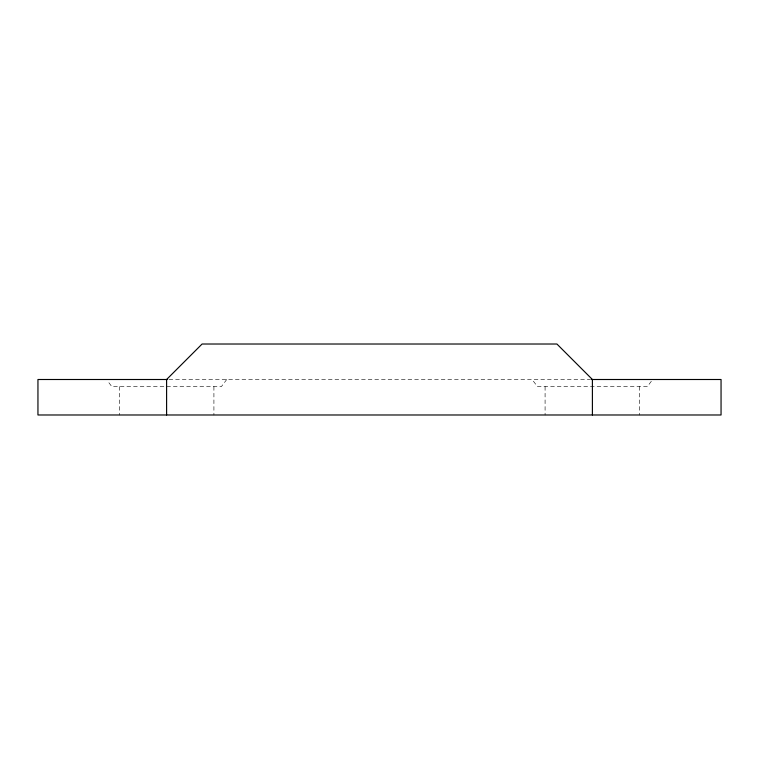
<?xml version="1.0" encoding="UTF-8"?>
<svg xmlns="http://www.w3.org/2000/svg" width="759" height="759" viewBox="0 0 759 759"><rect width="100%" height="100%" fill="white"/><g stroke="black" fill="none" stroke-linecap="round" stroke-linejoin="round"><path stroke-width="0.57" stroke-dasharray="3.79 2.85" d="M226.713 379.5L221.41 386.597L111.801 386.597L107.816 381.274M651.336 381.274L647.342 386.597L537.448 386.597L532.125 379.5M168.972 379.5L590.455 379.5M639.704 386.597L639.704 414.983M545.085 386.597L545.085 414.983M213.915 386.597L213.915 414.983M119.296 386.597L119.296 414.983"/><path stroke-width="1.14" d="M167.189 379.5L37.95 379.5L37.95 414.983L721.05 414.983L721.05 379.5L591.574 379.5M592.399 414.983L592.399 379.5L556.916 344.017L202.084 344.017L166.6 379.5L166.6 414.983"/></g></svg>
